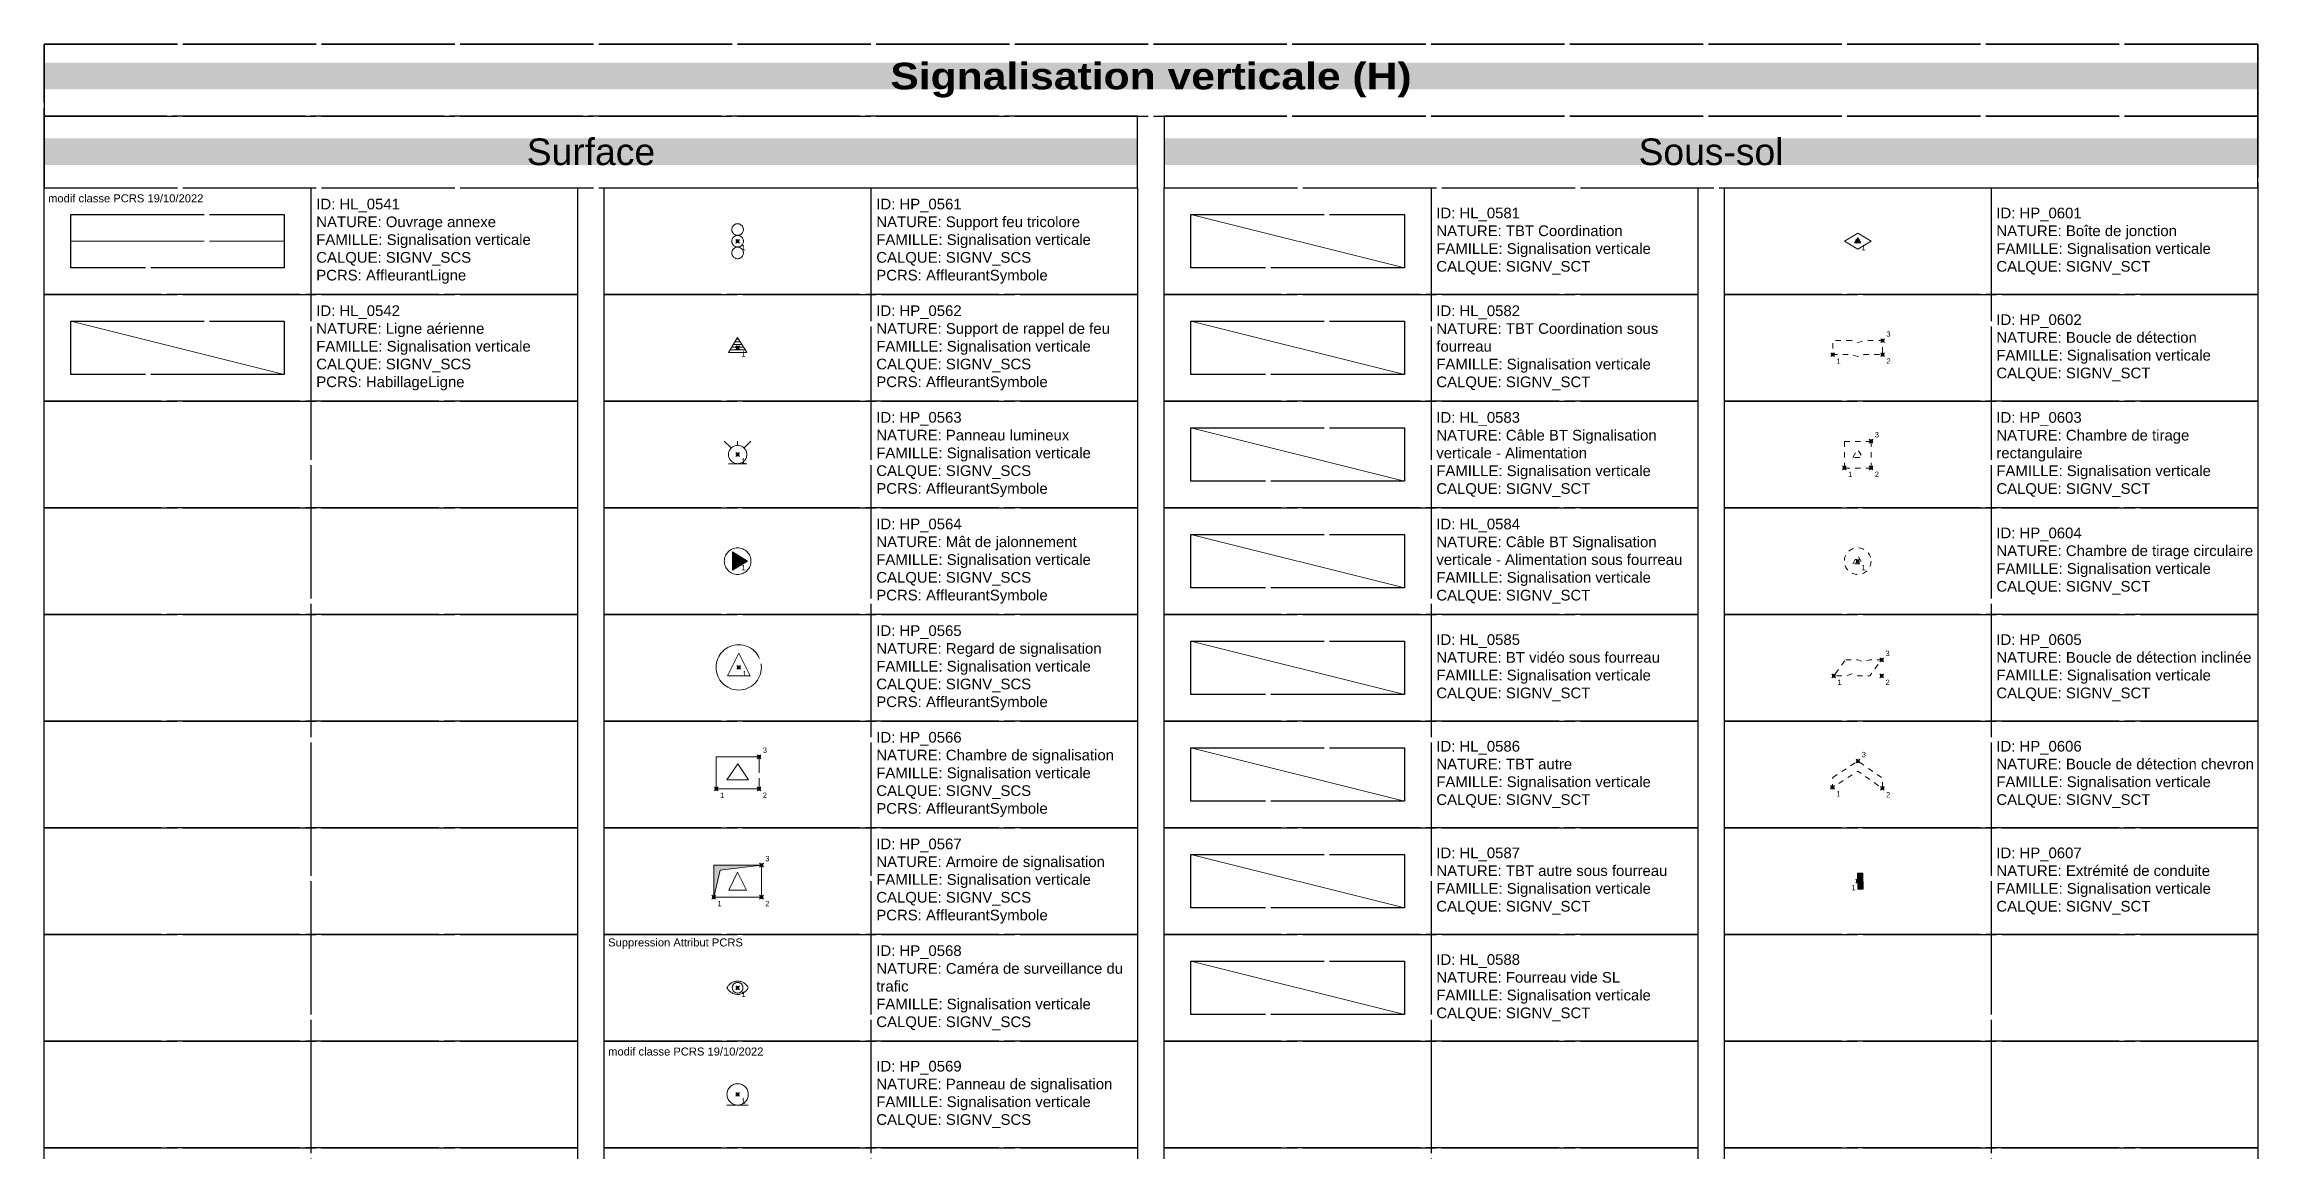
# Model space of a CAD drawing. Header units: metres. Extents: x 3067 to 3319, y 1703 to 1914.
# Drawn here: x 3151.05 to 3192.55, y 1832.5 to 1853.25 of the extents above; entities that cross this region are included whole.
import ezdxf

# ---------------------------------------------------------------- set-up
doc = ezdxf.new("R2010")
doc.units = ezdxf.units.M
for name, pattern in [('HL_0541', [2.5, 2.5, 0]), ('Socle_Continu', [2.5, 2.5, 0]), ('Socle_Discontinu', [0.075, 0.05, -0.025])]:
    doc.linetypes.add(name, pattern=pattern)
doc.layers.get('0').update_dxf_attribs({"lineweight": 30})
for name, color, linetype, lineweight in [('1', 7, 'Socle_Continu', 30), ('2', 7, 'Socle_Continu', 30), ('3_sens et nbr de points', 7, 'Socle_Continu', 5), ('SIGNV_SCS', 20, 'Socle_Continu', 13), ('SIGNV_SCT', 20, 'Socle_Continu', 13)]:
    doc.layers.add(name, color=color, linetype=linetype, lineweight=lineweight)
doc.styles.get("Standard").update_dxf_attribs({"font": 'arial.ttf'})
doc.styles.add('Style_2', font='WINGDNG3.TTF')
doc.styles.add('Style_3', font='webdings.ttf')
doc.linetypes.add('HL_0542', pattern='A,4,-0.2,["r",Style_2,S=0.254,R=0,X=-0.15,Y=-0.1],-0.2', length=4.4)
doc.linetypes.add('HL_0581', pattern='A,3,-0.1,0.1,-0.1,0.1,-0.254,["ooo",Standard,S=0.127,R=0,X=-0.127,Y=-0.05],-0.254,0.1,-0.1,0.1,-0.1', length=4.308)
doc.linetypes.add('HL_0582', pattern='A,3,-0.1,0.1,-0.1,0.1,-0.381,["|ooo|",Standard,S=0.127,R=0,X=-0.2,Y=-0.05],-0.381,0.1,-0.1,0.1,-0.1', length=4.562)
doc.linetypes.add('HL_0583', pattern='A,3,-0.1,0.1,-0.1,0.1,-0.254,["~",Standard,S=0.254,R=0,X=-0.1,Y=-0.127],-0.254,0.1,-0.1,0.1,-0.1', length=4.308)
doc.linetypes.add('HL_0584', pattern='A,3,-0.1,0.1,-0.1,0.1,-0.254,["|~|",Standard,S=0.254,R=0,X=-0.15,Y=-0.127],-0.254,0.1,-0.1,0.1,-0.1', length=4.308)
doc.linetypes.add('HL_0585', pattern='A,3,-0.1,0.1,-0.1,0.1,-0.508,["|N|",Style_3,S=0.254,R=0,X=-0.5,Y=-0.127],-0.508,0.1,-0.1,0.1,-0.1', length=4.816)
doc.linetypes.add('HL_0586', pattern='A,3,-0.1,0.1,-0.1,0.1,-0.254,["≈",Standard,S=0.254,R=0,X=-0.1,Y=-0.127],-0.254,0.1,-0.1,0.1,-0.1', length=4.308)
doc.linetypes.add('HL_0587', pattern='A,3,-0.1,0.1,-0.1,0.1,-0.254,["|≈|",Standard,S=0.254,R=0,X=-0.15,Y=-0.127],-0.254,0.1,-0.1,0.1,-0.1', length=4.308)
doc.linetypes.add('HL_0588', pattern='A,4,-0.254,["| |",Standard,S=0.254,R=0,X=-0.127,Y=-0.1],-0.254', length=4.508)

# ---------------------------------------------------------------- blocks, each defined once
blk = doc.blocks.new('HP_0607')
at = {"layer": 'SIGNV_SCT', "linetype": 'Socle_Continu'}
blk.add_hatch(color=256, dxfattribs=at).paths.add_polyline_path([(0.099, 0.151), (0.101, -0.149), (0.001, -0.15), (-0.001, 0.15)])
for p, q in [((-0.001, 0.15), (0.099, 0.151)), ((0.001, -0.15), (-0.001, 0.15)), ((0.099, 0.151), (0.101, -0.149)), ((0.101, -0.149), (0.001, -0.15))]:
    blk.add_line(p, q, dxfattribs=at)
at = {"layer": 'SIGNV_SCT', "linetype": 'Socle_Continu', "flags": 9}
for tag, p in [('ID', (1.063, -0.049)), ('NATURE', (1.063, -0.37)), ('CALQUE', (1.063, -1.013)), ('FAMILLE', (1.063, -0.691))]:
    blk.add_attdef(tag, p, '', height=0.2, dxfattribs=at)
blk = doc.blocks.new('HP_0568')
at = {"layer": 'SIGNV_SCS', "linetype": 'Socle_Continu'}
for radius in [0.1, 0.025, 0.0125]:
    blk.add_circle((0, 0), radius, dxfattribs=at)
for centre, start, end in [((0, -0.1), 26.5651, 153.4349), ((0, 0.1), 206.5651, 333.4349)]:
    blk.add_arc(centre, 0.224, start, end, dxfattribs=at)
at = {"layer": 'SIGNV_SCS', "linetype": 'Socle_Continu', "flags": 9}
for tag, p in [('NATURE', (0.746, 0.26)), ('ID', (0.746, 0.581)), ('FAMILLE', (0.746, -0.061)), ('CALQUE', (0.746, -0.383))]:
    blk.add_attdef(tag, p, '', height=0.2, dxfattribs=at)
blk = doc.blocks.new('HP_0565')
at = {"layer": 'SIGNV_SCS', "linetype": 'Socle_Continu'}
for p, q in [((0, 0.266), (-0.213, -0.159)), ((0.213, -0.159), (0, 0.266)), ((-0.213, -0.159), (0.213, -0.159))]:
    blk.add_line(p, q, dxfattribs=at)
blk.add_circle((0, 0), 0.425, dxfattribs=at)
at = {"layer": 'SIGNV_SCS', "linetype": 'Socle_Continu', "flags": 9}
for tag, p in [('NATURE', (0.871, 0.249)), ('ID', (0.871, 0.57)), ('FAMILLE', (0.871, -0.072)), ('CALQUE', (0.871, -0.394)), ('PCRS', (0.871, -0.715))]:
    blk.add_attdef(tag, p, '', height=0.2, dxfattribs=at)
blk = doc.blocks.new('HP_0564')
at = {"layer": 'SIGNV_SCS', "linetype": 'Socle_Continu'}
blk.add_hatch(color=256, dxfattribs=at).paths.add_polyline_path([(-0.094, 0.172), (0.188, 0), (-0.094, -0.172)])
at = {"layer": 'SIGNV_SCS', "linetype": 'Socle_Continu', "flags": 128}
blk.add_lwpolyline([(-0.094, 0.172), (0.188, 0), (-0.094, -0.172)], close=True, dxfattribs=at)
at = {"layer": 'SIGNV_SCS', "linetype": 'Socle_Continu'}
blk.add_circle((0, 0), 0.25, dxfattribs=at)
at = {"layer": 'SIGNV_SCS', "linetype": 'Socle_Continu', "flags": 9}
for tag, p in [('NATURE', (0.808, 0.216)), ('ID', (0.808, 0.537)), ('FAMILLE', (0.808, -0.105)), ('CALQUE', (0.808, -0.426)), ('PCRS', (0.808, -0.748))]:
    blk.add_attdef(tag, p, '', height=0.2, dxfattribs=at)
blk = doc.blocks.new('HP_0562')
at = {"layer": 'SIGNV_SCS', "linetype": 'Socle_Continu'}
for p, q in [((-0.111, 0.006), (0.111, 0.006)), ((-0.08, 0.056), (0.08, 0.056)), ((-0.05, 0.106), (0.05, 0.106)), ((-0.019, 0.156), (0.019, 0.156)), ((-0.172, -0.094), (0.172, -0.094)), ((-0.141, -0.044), (0.141, -0.044))]:
    blk.add_line(p, q, dxfattribs=at)
at = {"layer": 'SIGNV_SCS', "linetype": 'Socle_Continu', "flags": 128}
blk.add_lwpolyline([(-0.172, -0.094), (0, 0.188), (0.172, -0.094)], close=True, dxfattribs=at)
at = {"layer": 'SIGNV_SCS', "linetype": 'Socle_Continu', "flags": 9}
for tag, p in [('NATURE', (0.795, 0.234)), ('ID', (0.795, 0.555)), ('FAMILLE', (0.795, -0.088)), ('CALQUE', (0.795, -0.409)), ('PCRS', (0.795, -0.73))]:
    blk.add_attdef(tag, p, '', height=0.2, dxfattribs=at)
blk = doc.blocks.new('HP_0601')
at = {"layer": 'SIGNV_SCT', "linetype": 'Socle_Continu', "flags": 128}
for points in [[(0, 0.15), (0.25, 0), (0, -0.15), (-0.25, 0)], [(-0.059, -0.032), (0, 0.065), (0.059, -0.032)]]:
    blk.add_lwpolyline(points, close=True, dxfattribs=at)
at = {"layer": 'SIGNV_SCT', "linetype": 'Socle_Continu', "flags": 9}
for tag, p in [('ID', (0.955, -0.047)), ('NATURE', (0.955, -0.368)), ('CALQUE', (0.955, -1.011)), ('FAMILLE', (0.955, -0.69))]:
    blk.add_attdef(tag, p, '', height=0.2, dxfattribs=at)
blk = doc.blocks.new('HP_0561')
at = {"layer": 'SIGNV_SCS', "linetype": 'Socle_Continu'}
for centre in [(0, 0.219), (0, 0), (0, -0.219)]:
    blk.add_circle(centre, 0.109, dxfattribs=at)
at = {"layer": 'SIGNV_SCS', "linetype": 'Socle_Continu', "flags": 9}
for tag, p in [('NATURE', (0.793, 0.266)), ('ID', (0.793, 0.587)), ('FAMILLE', (0.793, -0.056)), ('CALQUE', (0.793, -0.377)), ('PCRS', (0.793, -0.698))]:
    blk.add_attdef(tag, p, '', height=0.2, dxfattribs=at)
blk = doc.blocks.new('HP_0563')
at = {"layer": 'SIGNV_SCS', "linetype": 'Socle_Continu'}
for p, q in [((-0.122, 0.122), (-0.25, 0.25)), ((0, 0.25), (0, 0.172)), ((0.122, 0.122), (0.25, 0.25)), ((-0.172, -0.172), (0.172, -0.172))]:
    blk.add_line(p, q, dxfattribs=at)
blk.add_circle((0, 0), 0.172, dxfattribs=at)
at = {"layer": 'SIGNV_SCS', "linetype": 'Socle_Continu', "flags": 9}
for tag, p in [('ID', (0.754, 0.532)), ('NATURE', (0.754, 0.211)), ('FAMILLE', (0.754, -0.11)), ('CALQUE', (0.754, -0.432)), ('PCRS', (0.754, -0.753))]:
    blk.add_attdef(tag, p, '', height=0.2, dxfattribs=at)
blk = doc.blocks.new('HP_0566')
at = {"layer": 'SIGNV_SCS', "linetype": 'Socle_Continu', "flags": 128}
for points in [[(0.801, 0), (0, 0), (0, 0.6), (0.801, 0.6)], [(0.601, 0.169), (0.401, 0.469), (0.2, 0.169)]]:
    blk.add_lwpolyline(points, close=True, dxfattribs=at)
at = {"layer": 'SIGNV_SCS', "linetype": 'Socle_Continu', "flags": 9}
for tag, p in [('ID', (1.258, 0.86)), ('NATURE', (1.258, 0.539)), ('FAMILLE', (1.258, 0.217)), ('CALQUE', (1.258, -0.104)), ('PCRS', (1.258, -0.425))]:
    blk.add_attdef(tag, p, '', height=0.2, dxfattribs=at)
blk = doc.blocks.new('HP_0567')
at = {"layer": 'SIGNV_SCS', "linetype": 'Socle_Continu'}
blk.add_hatch(color=256, dxfattribs=at).paths.add_polyline_path([(0.117, 0.506), (0, 0), (0, 0.6), (0.895, 0.6)])
at = {"layer": 'SIGNV_SCS', "linetype": 'Socle_Continu', "flags": 128}
for points in [[(0, 0.6), (0.895, 0.6), (0.895, 0), (0, 0)], [(0.28, 0.131), (0.447, 0.469), (0.615, 0.131)]]:
    blk.add_lwpolyline(points, close=True, dxfattribs=at)
at = {"layer": 'SIGNV_SCS', "linetype": 'Socle_Continu'}
blk.add_lwpolyline([(0.117, 0.506), (0, 0), (0, 0.6), (0.895, 0.6)], close=True, dxfattribs=at)
at = {"layer": 'SIGNV_SCS', "linetype": 'Socle_Continu', "flags": 9}
for tag, p in [('ID', (1.3, 0.888)), ('NATURE', (1.3, 0.567)), ('FAMILLE', (1.3, 0.246)), ('CALQUE', (1.3, -0.075)), ('PCRS', (1.3, -0.397))]:
    blk.add_attdef(tag, p, '', height=0.2, dxfattribs=at)
blk = doc.blocks.new('HP_0569')
at = {"layer": 'SIGNV_SCS', "linetype": 'Socle_Continu'}
blk.add_line((-0.2, -0.2), (0.2, -0.2), dxfattribs=at)
blk.add_circle((0, 0), 0.2, dxfattribs=at)
at = {"layer": 'SIGNV_SCS', "linetype": 'Socle_Continu', "flags": 9}
for tag, p in [('NATURE', (0.713, 0.273)), ('ID', (0.713, 0.595)), ('FAMILLE', (0.713, -0.048)), ('CALQUE', (0.713, -0.369)), ('PCRS', (0.711, -0.697))]:
    blk.add_attdef(tag, p, '', height=0.2, dxfattribs=at)
blk = doc.blocks.new('HP_0602')
at = {"layer": 'SIGNV_SCT', "linetype": 'Socle_Discontinu', "flags": 128}
blk.add_lwpolyline([(0.35, 0.263), (0, 0.263), (0, 0), (0.35, 0), (0.467, -0.038), (0.584, 0), (0.934, 0), (0.934, 0.263), (0.584, 0.263), (0.467, 0.225)], close=True, dxfattribs=at)
at = {"layer": 'SIGNV_SCT', "linetype": 'Socle_Discontinu', "flags": 9}
for tag, p in [('ID', (1.508, 0.088)), ('NATURE', (1.508, -0.233)), ('FAMILLE', (1.508, -0.555)), ('CALQUE', (1.508, -0.876))]:
    blk.add_attdef(tag, p, '', height=0.2, dxfattribs=at)
blk = doc.blocks.new('HP_0604')
at = {"layer": 'SIGNV_SCT', "linetype": 'Socle_Discontinu', "flags": 128}
blk.add_lwpolyline([(-0.091, -0.05), (0, 0.1), (0.091, -0.05)], close=True, dxfattribs=at)
at = {"layer": 'SIGNV_SCT', "linetype": 'Socle_Discontinu'}
blk.add_circle((0, 0), 0.25, dxfattribs=at)
at = {"layer": 'SIGNV_SCT', "linetype": 'Socle_Discontinu', "flags": 9}
for tag, p in [('ID', (0.983, 0.107)), ('NATURE', (0.983, -0.214)), ('FAMILLE', (0.983, -0.536)), ('CALQUE', (0.983, -0.857))]:
    blk.add_attdef(tag, p, '', height=0.2, dxfattribs=at)
blk = doc.blocks.new('HP_0605')
at = {"layer": 'SIGNV_SCT', "linetype": 'Socle_Discontinu', "flags": 128}
blk.add_lwpolyline([(0.225, 0.3), (0.451, 0.3), (0.563, 0.263), (0.676, 0.3), (0.901, 0.3), (0.676, 0), (0.451, 0), (0.338, 0.038), (0.225, 0), (0, 0)], close=True, dxfattribs=at)
at = {"layer": 'SIGNV_SCT', "linetype": 'Socle_Discontinu', "flags": 9}
for tag, p in [('NATURE', (1.397, -0.173)), ('ID', (1.397, 0.148)), ('FAMILLE', (1.397, -0.495)), ('CALQUE', (1.397, -0.816))]:
    blk.add_attdef(tag, p, '', height=0.2, dxfattribs=at)
blk = doc.blocks.new('HP_0606')
at = {"layer": 'SIGNV_SCT', "linetype": 'Socle_Discontinu', "flags": 128}
blk.add_lwpolyline([(0.003, 0.188), (0.476, 0.493), (0.938, 0.171), (0.934, -0.017), (0.473, 0.305), (0, 0)], close=True, dxfattribs=at)
at = {"layer": 'SIGNV_SCT', "linetype": 'Socle_Discontinu', "flags": 9}
for tag, p in [('ID', (1.619, 0.414)), ('NATURE', (1.619, 0.093)), ('CALQUE', (1.619, -0.55)), ('FAMILLE', (1.619, -0.229))]:
    blk.add_attdef(tag, p, '', height=0.2, dxfattribs=at)
blk = doc.blocks.new('HP_0603')
at = {"layer": 'SIGNV_SCT', "linetype": 'Socle_Discontinu'}
blk.add_lwpolyline([(0, -0.006), (0.5, -0.006), (0.5, 0.494), (0, 0.494)], close=True, dxfattribs=at)
at = {"layer": 'SIGNV_SCT', "linetype": 'Socle_Discontinu', "flags": 128}
blk.add_lwpolyline([(0.159, 0.194), (0.25, 0.343), (0.342, 0.194)], close=True, dxfattribs=at)
at = {"layer": 'SIGNV_SCT', "linetype": 'Socle_Discontinu', "flags": 9}
for tag, p in [('ID', (1.16, 0.308)), ('NATURE', (1.16, -0.013)), ('FAMILLE', (1.16, -0.335)), ('CALQUE', (1.16, -0.656))]:
    blk.add_attdef(tag, p, '', height=0.2, dxfattribs=at)

msp = doc.modelspace()

# ---------------------------------------------------------------- linework, layer by layer
at = {"linetype": 'Socle_Continu'}
for p, q in [((3156.049, 1850.56), (3156.049, 1810.56)), ((3166.549, 1850.56), (3166.549, 1810.56)), ((3177.049, 1850.56), (3177.049, 1810.56)), ((3187.549, 1850.56), (3187.549, 1810.56))]:
    msp.add_line(p, q, dxfattribs=at)
for points in [[(3151.049, 1851.906), (3192.549, 1851.906), (3192.549, 1853.253), (3151.049, 1853.253)], [(3151.049, 1850.56), (3171.549, 1850.56), (3171.549, 1851.906), (3151.049, 1851.906)], [(3172.049, 1850.56), (3192.549, 1850.56), (3192.549, 1851.906), (3172.049, 1851.906)], [(3161.549, 1850.56), (3171.549, 1850.56), (3171.549, 1848.56), (3161.549, 1848.56)], [(3172.049, 1850.56), (3182.049, 1850.56), (3182.049, 1848.56), (3172.049, 1848.56)], [(3182.549, 1850.56), (3192.549, 1850.56), (3192.549, 1848.56), (3182.549, 1848.56)], [(3151.049, 1848.56), (3161.049, 1848.56), (3161.049, 1846.56), (3151.049, 1846.56)], [(3161.549, 1848.56), (3171.549, 1848.56), (3171.549, 1846.56), (3161.549, 1846.56)], [(3172.049, 1848.56), (3182.049, 1848.56), (3182.049, 1846.56), (3172.049, 1846.56)], [(3182.549, 1848.56), (3192.549, 1848.56), (3192.549, 1846.56), (3182.549, 1846.56)], [(3151.049, 1846.56), (3161.049, 1846.56), (3161.049, 1844.56), (3151.049, 1844.56)], [(3161.549, 1846.56), (3171.549, 1846.56), (3171.549, 1844.56), (3161.549, 1844.56)], [(3172.049, 1846.56), (3182.049, 1846.56), (3182.049, 1844.56), (3172.049, 1844.56)], [(3182.549, 1846.56), (3192.549, 1846.56), (3192.549, 1844.56), (3182.549, 1844.56)], [(3151.049, 1844.56), (3161.049, 1844.56), (3161.049, 1842.56), (3151.049, 1842.56)], [(3161.549, 1844.56), (3171.549, 1844.56), (3171.549, 1842.56), (3161.549, 1842.56)], [(3172.049, 1844.56), (3182.049, 1844.56), (3182.049, 1842.56), (3172.049, 1842.56)], [(3182.549, 1844.56), (3192.549, 1844.56), (3192.549, 1842.56), (3182.549, 1842.56)], [(3151.049, 1842.56), (3161.049, 1842.56), (3161.049, 1840.56), (3151.049, 1840.56)], [(3161.549, 1842.56), (3171.549, 1842.56), (3171.549, 1840.56), (3161.549, 1840.56)], [(3172.049, 1842.56), (3182.049, 1842.56), (3182.049, 1840.56), (3172.049, 1840.56)], [(3182.549, 1842.56), (3192.549, 1842.56), (3192.549, 1840.56), (3182.549, 1840.56)], [(3151.049, 1840.56), (3161.049, 1840.56), (3161.049, 1838.56), (3151.049, 1838.56)], [(3161.549, 1840.56), (3171.549, 1840.56), (3171.549, 1838.56), (3161.549, 1838.56)], [(3172.049, 1840.56), (3182.049, 1840.56), (3182.049, 1838.56), (3172.049, 1838.56)], [(3182.549, 1840.56), (3192.549, 1840.56), (3192.549, 1838.56), (3182.549, 1838.56)], [(3151.049, 1838.56), (3161.049, 1838.56), (3161.049, 1836.56), (3151.049, 1836.56)], [(3161.549, 1838.56), (3171.549, 1838.56), (3171.549, 1836.56), (3161.549, 1836.56)], [(3172.049, 1838.56), (3182.049, 1838.56), (3182.049, 1836.56), (3172.049, 1836.56)], [(3182.549, 1838.56), (3192.549, 1838.56), (3192.549, 1836.56), (3182.549, 1836.56)], [(3151.049, 1836.56), (3161.049, 1836.56), (3161.049, 1834.56), (3151.049, 1834.56)], [(3172.049, 1836.56), (3182.049, 1836.56), (3182.049, 1834.56), (3172.049, 1834.56)], [(3182.549, 1836.56), (3192.549, 1836.56), (3192.549, 1834.56), (3182.549, 1834.56)], [(3151.049, 1834.56), (3161.049, 1834.56), (3161.049, 1832.56), (3151.049, 1832.56)], [(3172.049, 1834.56), (3182.049, 1834.56), (3182.049, 1832.56), (3172.049, 1832.56)], [(3182.549, 1834.56), (3192.549, 1834.56), (3192.549, 1832.56), (3182.549, 1832.56)], [(3151.049, 1832.56), (3161.049, 1832.56), (3161.049, 1830.56), (3151.049, 1830.56)], [(3172.049, 1832.56), (3182.049, 1832.56), (3182.049, 1830.56), (3172.049, 1830.56)], [(3182.549, 1832.56), (3192.549, 1832.56), (3192.549, 1830.56), (3182.549, 1830.56)]]:
    msp.add_lwpolyline(points, close=True, dxfattribs=at)
at = {"color": 231, "linetype": 'Socle_Continu'}
for points in [[(3151.049, 1850.56), (3161.049, 1850.56), (3161.049, 1848.56), (3151.049, 1848.56)], [(3161.549, 1834.56), (3171.549, 1834.56), (3171.549, 1832.56), (3161.549, 1832.56)], [(3161.549, 1832.56), (3171.549, 1832.56), (3171.549, 1830.56), (3161.549, 1830.56)]]:
    msp.add_lwpolyline(points, close=True, dxfattribs=at)
at = {"color": 64, "linetype": 'Socle_Continu'}
msp.add_lwpolyline([(3161.549, 1836.56), (3171.549, 1836.56), (3171.549, 1834.56), (3161.549, 1834.56)], close=True, dxfattribs=at)
at = {"layer": '1', "color": 20, "linetype": 'Socle_Continu'}
msp.add_lwpolyline([(3151.049, 1853.253), (3192.549, 1853.253), (3192.549, 1810.56), (3151.049, 1810.56)], close=True, dxfattribs=at)
at = {"layer": '2', "linetype": 'Socle_Continu'}
for points in [[(3151.549, 1850.06), (3155.549, 1850.06), (3155.549, 1849.06), (3151.549, 1849.06)], [(3172.549, 1850.06), (3176.549, 1850.06), (3176.549, 1849.06), (3172.549, 1849.06)], [(3151.549, 1848.06), (3155.549, 1848.06), (3155.549, 1847.06), (3151.549, 1847.06)], [(3172.549, 1848.06), (3176.549, 1848.06), (3176.549, 1847.06), (3172.549, 1847.06)], [(3172.549, 1846.06), (3176.549, 1846.06), (3176.549, 1845.06), (3172.549, 1845.06)], [(3172.549, 1844.06), (3176.549, 1844.06), (3176.549, 1843.06), (3172.549, 1843.06)], [(3172.549, 1842.06), (3176.549, 1842.06), (3176.549, 1841.06), (3172.549, 1841.06)], [(3172.549, 1840.06), (3176.549, 1840.06), (3176.549, 1839.06), (3172.549, 1839.06)], [(3172.549, 1838.06), (3176.549, 1838.06), (3176.549, 1837.06), (3172.549, 1837.06)], [(3172.549, 1836.06), (3176.549, 1836.06), (3176.549, 1835.06), (3172.549, 1835.06)]]:
    msp.add_lwpolyline(points, close=True, dxfattribs=at)
at = {"layer": '3_sens et nbr de points', "linetype": 'Socle_Continu'}
for p, q in [((3164.014, 1849.595), (3164.085, 1849.524)), ((3164.014, 1849.595), (3164.085, 1849.524)), ((3164.014, 1849.524), (3164.085, 1849.595)), ((3185.014, 1849.595), (3185.085, 1849.524)), ((3185.014, 1849.595), (3185.085, 1849.524)), ((3185.014, 1849.524), (3185.085, 1849.595)), ((3164.014, 1847.601), (3164.085, 1847.53)), ((3164.014, 1847.601), (3164.085, 1847.53)), ((3164.014, 1847.53), (3164.085, 1847.601)), ((3185.481, 1847.731), (3185.552, 1847.66)), ((3185.481, 1847.731), (3185.552, 1847.66)), ((3185.481, 1847.66), (3185.552, 1847.731)), ((3184.547, 1847.468), (3184.617, 1847.398)), ((3184.547, 1847.468), (3184.617, 1847.398)), ((3184.547, 1847.398), (3184.617, 1847.468)), ((3185.481, 1847.468), (3185.552, 1847.398)), ((3185.481, 1847.468), (3185.552, 1847.398)), ((3185.481, 1847.398), (3185.552, 1847.468)), ((3164.014, 1845.595), (3164.085, 1845.524)), ((3164.014, 1845.595), (3164.085, 1845.524)), ((3164.014, 1845.524), (3164.085, 1845.595)), ((3185.264, 1845.845), (3185.335, 1845.774)), ((3185.264, 1845.845), (3185.335, 1845.774)), ((3185.264, 1845.774), (3185.335, 1845.845)), ((3184.764, 1845.345), (3184.834, 1845.274)), ((3184.764, 1845.345), (3184.834, 1845.274)), ((3184.764, 1845.274), (3184.834, 1845.345)), ((3185.264, 1845.345), (3185.335, 1845.274)), ((3185.264, 1845.345), (3185.335, 1845.274)), ((3185.264, 1845.274), (3185.335, 1845.345)), ((3185.014, 1843.595), (3185.085, 1843.524)), ((3185.014, 1843.595), (3185.085, 1843.524)), ((3185.014, 1843.524), (3185.085, 1843.595)), ((3164.034, 1841.603), (3164.105, 1841.532)), ((3164.034, 1841.603), (3164.105, 1841.532)), ((3164.034, 1841.532), (3164.105, 1841.603)), ((3184.563, 1841.445), (3184.634, 1841.374)), ((3184.563, 1841.445), (3184.634, 1841.374)), ((3184.563, 1841.374), (3184.634, 1841.445)), ((3185.464, 1841.745), (3185.535, 1841.674)), ((3185.464, 1841.745), (3185.535, 1841.674)), ((3185.464, 1841.674), (3185.535, 1841.745)), ((3185.464, 1841.445), (3185.535, 1841.374)), ((3185.464, 1841.445), (3185.535, 1841.374)), ((3185.464, 1841.374), (3185.535, 1841.445)), ((3164.415, 1839.926), (3164.485, 1839.855)), ((3164.415, 1839.926), (3164.485, 1839.855)), ((3164.415, 1839.855), (3164.485, 1839.926)), ((3185.019, 1839.846), (3185.09, 1839.775)), ((3185.019, 1839.846), (3185.09, 1839.775)), ((3185.019, 1839.775), (3185.09, 1839.846)), ((3163.613, 1839.326), (3163.684, 1839.255)), ((3163.613, 1839.326), (3163.684, 1839.255)), ((3163.613, 1839.255), (3163.684, 1839.326)), ((3164.415, 1839.326), (3164.485, 1839.255)), ((3164.415, 1839.255), (3164.485, 1839.326)), ((3184.542, 1839.353), (3184.613, 1839.282)), ((3184.542, 1839.353), (3184.613, 1839.282)), ((3184.542, 1839.282), (3184.613, 1839.353)), ((3185.476, 1839.335), (3185.547, 1839.265)), ((3185.476, 1839.335), (3185.547, 1839.265)), ((3185.476, 1839.265), (3185.547, 1839.335)), ((3164.461, 1837.895), (3164.532, 1837.824)), ((3164.461, 1837.895), (3164.532, 1837.824)), ((3164.461, 1837.824), (3164.532, 1837.895)), ((3163.566, 1837.295), (3163.637, 1837.224)), ((3163.566, 1837.295), (3163.637, 1837.224)), ((3163.566, 1837.224), (3163.637, 1837.295)), ((3164.461, 1837.295), (3164.532, 1837.224)), ((3164.461, 1837.224), (3164.532, 1837.295)), ((3164.014, 1835.595), (3164.085, 1835.524)), ((3164.014, 1835.595), (3164.085, 1835.524)), ((3164.014, 1835.524), (3164.085, 1835.595)), ((3164.014, 1833.595), (3164.085, 1833.524)), ((3164.014, 1833.595), (3164.085, 1833.524)), ((3164.014, 1833.524), (3164.085, 1833.595))]:
    msp.add_line(p, q, dxfattribs=at)
at = {"layer": '3_sens et nbr de points', "color": 7, "linetype": 'Socle_Continu'}
for p, q in [((3164.014, 1843.595), (3164.085, 1843.524)), ((3164.014, 1843.595), (3164.085, 1843.524)), ((3164.014, 1843.524), (3164.085, 1843.595)), ((3185.014, 1837.595), (3185.085, 1837.524)), ((3185.014, 1837.595), (3185.085, 1837.524)), ((3185.014, 1837.524), (3185.085, 1837.595))]:
    msp.add_line(p, q, dxfattribs=at)
at = {"layer": '3_sens et nbr de points', "linetype": 'Socle_Continu'}
for centre in [(3164.049, 1849.56), (3185.049, 1849.56), (3164.049, 1847.566), (3185.516, 1847.695), (3184.582, 1847.433), (3185.516, 1847.433), (3164.049, 1845.56), (3185.3, 1845.81), (3184.799, 1845.31), (3185.3, 1845.31), (3185.049, 1843.56), (3164.069, 1841.568), (3184.599, 1841.41), (3185.5, 1841.71), (3185.5, 1841.41), (3164.45, 1839.891), (3185.054, 1839.81), (3163.649, 1839.291), (3164.45, 1839.291), (3184.578, 1839.317), (3185.512, 1839.3), (3164.497, 1837.86), (3163.602, 1837.26), (3164.497, 1837.26), (3164.049, 1835.56), (3164.049, 1833.56)]:
    msp.add_circle(centre, 0.025, dxfattribs=at)
at = {"layer": '3_sens et nbr de points', "color": 7, "linetype": 'Socle_Continu'}
for centre in [(3164.049, 1843.56), (3185.049, 1837.56)]:
    msp.add_circle(centre, 0.025, dxfattribs=at)
at = {"layer": 'SIGNV_SCS', "linetype": 'HL_0541', "flags": 128}
msp.add_lwpolyline([(3151.549, 1849.56), (3155.549, 1849.56)], dxfattribs=at)
at = {"layer": 'SIGNV_SCS', "linetype": 'HL_0542', "flags": 128}
msp.add_lwpolyline([(3151.549, 1847.06), (3151.549, 1848.06), (3155.549, 1847.06), (3155.549, 1848.06)], dxfattribs=at)
at = {"layer": 'SIGNV_SCT', "linetype": 'HL_0581', "flags": 128}
msp.add_lwpolyline([(3172.549, 1849.06), (3172.549, 1850.06), (3176.549, 1849.06), (3176.549, 1850.06)], dxfattribs=at)
at = {"layer": 'SIGNV_SCT', "linetype": 'HL_0582', "flags": 128}
msp.add_lwpolyline([(3172.549, 1847.06), (3172.549, 1848.06), (3176.549, 1847.06), (3176.549, 1848.06)], dxfattribs=at)
at = {"layer": 'SIGNV_SCT', "linetype": 'HL_0583', "flags": 128}
msp.add_lwpolyline([(3172.549, 1845.06), (3172.549, 1846.06), (3176.549, 1845.06), (3176.549, 1846.06)], dxfattribs=at)
at = {"layer": 'SIGNV_SCT', "linetype": 'HL_0584', "flags": 128}
msp.add_lwpolyline([(3172.549, 1843.06), (3172.549, 1844.06), (3176.549, 1843.06), (3176.549, 1844.06)], dxfattribs=at)
at = {"layer": 'SIGNV_SCT', "linetype": 'HL_0585', "flags": 128}
msp.add_lwpolyline([(3172.549, 1841.06), (3172.549, 1842.06), (3176.549, 1841.06), (3176.549, 1842.06)], dxfattribs=at)
at = {"layer": 'SIGNV_SCT', "linetype": 'HL_0586', "flags": 128}
msp.add_lwpolyline([(3172.549, 1839.06), (3172.549, 1840.06), (3176.549, 1839.06), (3176.549, 1840.06)], dxfattribs=at)
at = {"layer": 'SIGNV_SCT', "linetype": 'HL_0587', "flags": 128}
msp.add_lwpolyline([(3172.549, 1837.06), (3172.549, 1838.06), (3176.549, 1837.06), (3176.549, 1838.06)], dxfattribs=at)
at = {"layer": 'SIGNV_SCT', "linetype": 'HL_0588', "flags": 128}
msp.add_lwpolyline([(3172.549, 1835.06), (3172.549, 1836.06), (3176.549, 1835.06), (3176.549, 1836.06)], dxfattribs=at)

# ---------------------------------------------------------------- block references
at = {"layer": 'SIGNV_SCS', "linetype": 'Socle_Continu'}
for name, p in [('HP_0561', (3164.049, 1849.56)), ('HP_0562', (3164.049, 1847.566)), ('HP_0563', (3164.049, 1845.56)), ('HP_0564', (3164.049, 1843.56)), ('HP_0565', (3164.069, 1841.568)), ('HP_0566', (3163.649, 1839.291)), ('HP_0567', (3163.602, 1837.26)), ('HP_0568', (3164.049, 1835.56)), ('HP_0569', (3164.049, 1833.56))]:
    msp.add_blockref(name, p, dxfattribs=at)
at = {"layer": 'SIGNV_SCT', "linetype": 'Socle_Continu'}
for name, p in [('HP_0601', (3185.049, 1849.56)), ('HP_0602', (3184.582, 1847.433)), ('HP_0603', (3184.799, 1845.31)), ('HP_0604', (3185.049, 1843.56)), ('HP_0605', (3184.599, 1841.41)), ('HP_0606', (3184.578, 1839.317)), ('HP_0607', (3185.049, 1837.56))]:
    msp.add_blockref(name, p, dxfattribs=at)

# ---------------------------------------------------------------- texts
at = {"linetype": 'Socle_Continu', "char_height": 0.5, "attachment_point": 5, "bg_fill": 1, "box_fill_scale": 1, "bg_fill_transparency": 0}
for s, insert, width, bg_fill_color in [('{\\fArial Black|b0|i0|c0|p34;\\C256;\\c16777215;Signalisation verticale (H)}', (3171.799, 1852.58), 41.5, 20), ('Surface', (3161.299, 1851.233), 20.5, 254), ('Sous-sol', (3182.299, 1851.233), 20.5, 254)]:
    msp.add_mtext(s, dxfattribs=dict(at, insert=insert, width=width, bg_fill_color=bg_fill_color))
at = {"color": 231, "linetype": 'Socle_Continu', "char_height": 0.15, "attachment_point": 1}
for insert in [(3151.121, 1850.439), (3161.621, 1834.439)]:
    msp.add_mtext_dynamic_manual_height_columns('modif classe PCRS 19/10/2022', width=3.89254, gutter_width=12.5, heights=[0], dxfattribs=dict(at, insert=insert))
at = {"linetype": 'Socle_Continu', "char_height": 0.2, "width": 4.9, "attachment_point": 4}
for s, insert in [('ID: HL_0541\\PNATURE: Ouvrage annexe\\PFAMILLE: Signalisation verticale\\PCALQUE: SIGNV_SCS\\PPCRS: AffleurantLigne', (3156.149, 1849.56)), ('ID: HP_0561\\PNATURE: Support feu tricolore\\PFAMILLE: Signalisation verticale\\PCALQUE: SIGNV_SCS\\PPCRS: AffleurantSymbole', (3166.649, 1849.56)), ('ID: HL_0581\\PNATURE: TBT Coordination\\PFAMILLE: Signalisation verticale\\PCALQUE: SIGNV_SCT', (3177.149, 1849.56)), ('ID: HP_0601\\PNATURE: Boîte de jonction\\PFAMILLE: Signalisation verticale\\PCALQUE: SIGNV_SCT', (3187.649, 1849.56)), ('ID: HL_0542\\PNATURE: Ligne aérienne\\PFAMILLE: Signalisation verticale\\PCALQUE: SIGNV_SCS\\PPCRS: HabillageLigne', (3156.149, 1847.56)), ('ID: HP_0562\\PNATURE: Support de rappel de feu\\PFAMILLE: Signalisation verticale\\PCALQUE: SIGNV_SCS\\PPCRS: AffleurantSymbole', (3166.649, 1847.56)), ('ID: HL_0582\\PNATURE: TBT Coordination sous fourreau\\PFAMILLE: Signalisation verticale\\PCALQUE: SIGNV_SCT', (3177.149, 1847.56)), ('ID: HP_0602\\PNATURE: Boucle de détection\\PFAMILLE: Signalisation verticale\\PCALQUE: SIGNV_SCT', (3187.649, 1847.56)), ('ID: HP_0563\\PNATURE: Panneau lumineux\\PFAMILLE: Signalisation verticale\\PCALQUE: SIGNV_SCS\\PPCRS: AffleurantSymbole', (3166.649, 1845.56)), ('ID: HL_0583\\PNATURE: Câble BT Signalisation verticale - Alimentation\\PFAMILLE: Signalisation verticale\\PCALQUE: SIGNV_SCT', (3177.149, 1845.56)), ('ID: HP_0603\\PNATURE: Chambre de tirage rectangulaire\\PFAMILLE: Signalisation verticale\\PCALQUE: SIGNV_SCT', (3187.649, 1845.56)), ('ID: HP_0564\\PNATURE: Mât de jalonnement\\PFAMILLE: Signalisation verticale\\PCALQUE: SIGNV_SCS\\PPCRS: AffleurantSymbole', (3166.649, 1843.56)), ('ID: HL_0584\\PNATURE: Câble BT Signalisation verticale - Alimentation sous fourreau\\PFAMILLE: Signalisation verticale\\PCALQUE: SIGNV_SCT', (3177.149, 1843.56)), ('ID: HP_0604\\PNATURE: Chambre de tirage circulaire\\PFAMILLE: Signalisation verticale\\PCALQUE: SIGNV_SCT', (3187.649, 1843.56)), ('ID: HP_0565\\PNATURE: Regard de signalisation\\PFAMILLE: Signalisation verticale\\PCALQUE: SIGNV_SCS\\PPCRS: AffleurantSymbole', (3166.649, 1841.56)), ('ID: HL_0585\\PNATURE: BT vidéo sous fourreau\\PFAMILLE: Signalisation verticale\\PCALQUE: SIGNV_SCT', (3177.149, 1841.56)), ('ID: HP_0605\\PNATURE: Boucle de détection inclinée\\PFAMILLE: Signalisation verticale\\PCALQUE: SIGNV_SCT', (3187.649, 1841.56)), ('ID: HP_0566\\PNATURE: Chambre de signalisation\\PFAMILLE: Signalisation verticale\\PCALQUE: SIGNV_SCS\\PPCRS: AffleurantSymbole', (3166.649, 1839.56)), ('ID: HL_0586\\PNATURE: TBT autre\\PFAMILLE: Signalisation verticale\\PCALQUE: SIGNV_SCT', (3177.149, 1839.56)), ('ID: HP_0606\\PNATURE: Boucle de détection chevron\\PFAMILLE: Signalisation verticale\\PCALQUE: SIGNV_SCT', (3187.649, 1839.56)), ('ID: HP_0567\\PNATURE: Armoire de signalisation\\PFAMILLE: Signalisation verticale\\PCALQUE: SIGNV_SCS\\PPCRS: AffleurantSymbole', (3166.649, 1837.56)), ('ID: HL_0587\\PNATURE: TBT autre sous fourreau\\PFAMILLE: Signalisation verticale\\PCALQUE: SIGNV_SCT', (3177.149, 1837.56)), ('ID: HP_0607\\PNATURE: Extrémité de conduite\\PFAMILLE: Signalisation verticale\\PCALQUE: SIGNV_SCT', (3187.649, 1837.56)), ('ID: HP_0568\\PNATURE: Caméra de surveillance du trafic\\PFAMILLE: Signalisation verticale\\PCALQUE: SIGNV_SCS', (3166.649, 1835.56)), ('ID: HL_0588\\PNATURE: Fourreau vide SL\\PFAMILLE: Signalisation verticale\\PCALQUE: SIGNV_SCT', (3177.149, 1835.56)), ('ID: HP_0569\\PNATURE: Panneau de signalisation\\PFAMILLE: Signalisation verticale\\PCALQUE: SIGNV_SCS', (3166.649, 1833.56))]:
    msp.add_mtext(s, dxfattribs=dict(at, insert=insert))
at = {"color": 64, "linetype": 'Socle_Continu', "insert": (3161.621, 1836.485), "char_height": 0.15, "attachment_point": 1}
msp.add_mtext_dynamic_manual_height_columns('Suppression Attribut PCRS', width=3.89254, gutter_width=12.5, heights=[0], dxfattribs=at)
at = {"layer": '3_sens et nbr de points', "linetype": 'Socle_Continu', "char_height": 0.1, "attachment_point": 1}
for s, insert in [('1', (3164.12, 1849.489)), ('1', (3185.12, 1849.489)), ('3', (3185.587, 1847.868)), ('1', (3164.12, 1847.495)), ('1', (3184.653, 1847.362)), ('2', (3185.587, 1847.362)), ('3', (3185.37, 1845.982)), ('1', (3164.12, 1845.489)), ('1', (3184.87, 1845.239)), ('2', (3185.37, 1845.239)), ('1', (3185.12, 1843.489)), ('3', (3185.571, 1841.882)), ('1', (3164.14, 1841.497)), ('1', (3184.669, 1841.339)), ('2', (3185.571, 1841.339)), ('3', (3164.521, 1840.064)), ('3', (3185.125, 1839.983)), ('1', (3163.719, 1839.22)), ('2', (3164.521, 1839.22)), ('1', (3184.648, 1839.247)), ('2', (3185.582, 1839.229)), ('3', (3164.567, 1838.032)), ('1', (3163.672, 1837.189)), ('2', (3164.567, 1837.189)), ('1', (3164.12, 1835.489)), ('1', (3164.12, 1833.489))]:
    msp.add_mtext_dynamic_manual_height_columns(s, width=0.17351, gutter_width=1, heights=[0], dxfattribs=dict(at, insert=insert))
at = {"layer": '3_sens et nbr de points', "color": 7, "linetype": 'Socle_Continu', "char_height": 0.1, "attachment_point": 1}
for insert in [(3164.12, 1843.489), (3184.935, 1837.489)]:
    msp.add_mtext_dynamic_manual_height_columns('1', width=0.17351, gutter_width=1, heights=[0], dxfattribs=dict(at, insert=insert))

doc.saveas('drawing.dxf')
